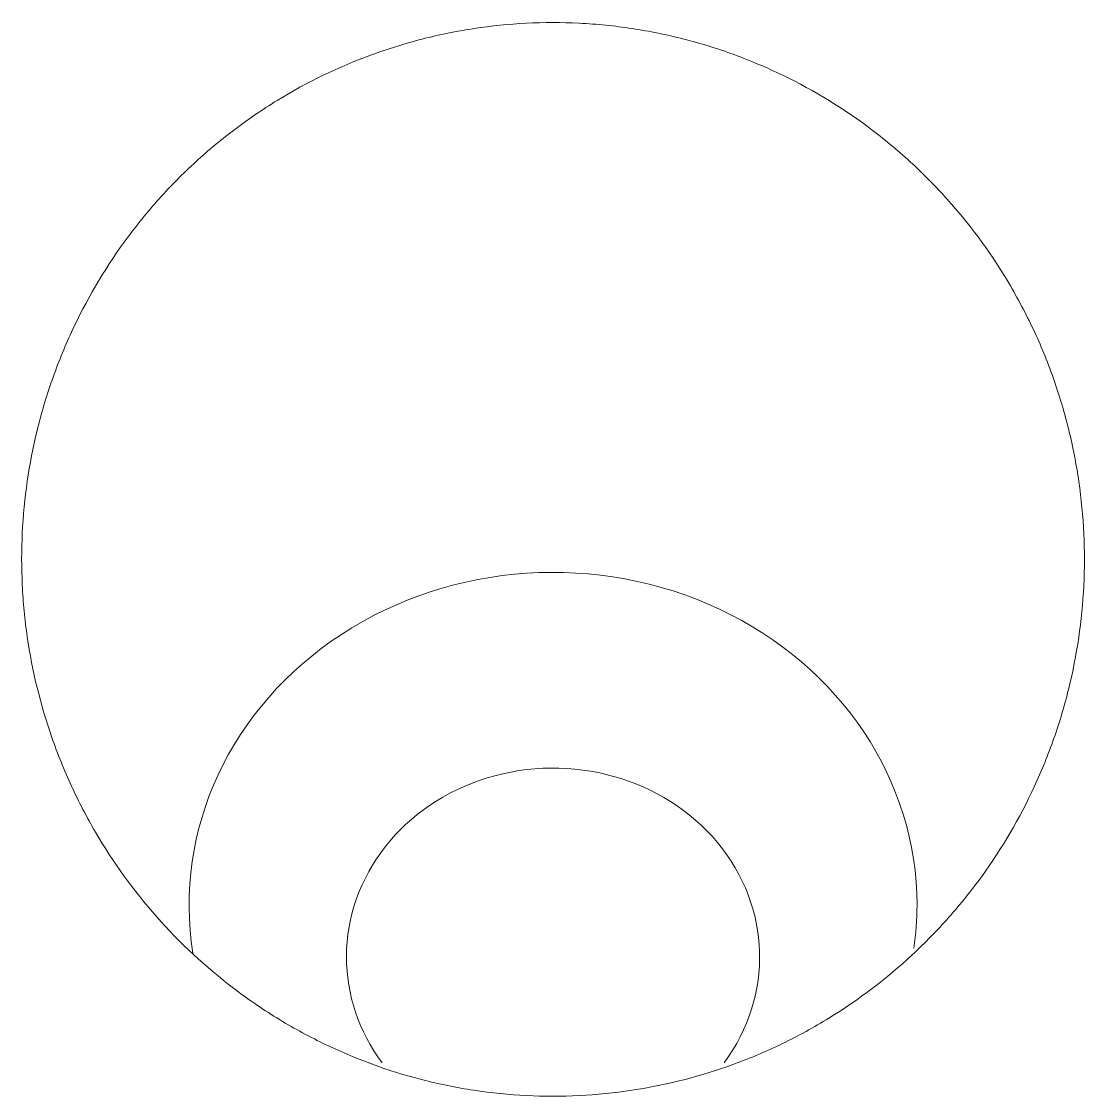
# Model space of a CAD drawing. Header units: inches. Extents: x 3778 to 56227, y -16914 to 35091.
# Drawn here: x 35963.703 to 35965.695, y -13078.965 to -13076.954 of the extents above; entities that cross this region are included whole.
import ezdxf

# ---------------------------------------------------------------- set-up
doc = ezdxf.new("R2010")
doc.units = ezdxf.units.IN
doc.header["$LTSCALE"] = 100
doc.header["$MEASUREMENT"] = 0
doc.layers.add('2-con', color=2, linetype='Continuous')
doc.layers.add('mark-B', color=2, linetype='Continuous', lineweight=20)

# ---------------------------------------------------------------- blocks, each defined once
blk = doc.blocks.new('무풍1way 일반')
at = {"layer": 'mark-B'}
for centre, major_axis, start_param, end_param in [((-426.2529, -463.2908), (0.3867, 0), 2.546164, 6.283185), ((-426.2529, -463.2908), (0.3867, 0), 0, 0.595424), ((-426.2529, -463.3878), (-0.6813, 0), 0, 3.286696), ((-426.2529, -463.3878), (-0.6813, 0), 6.152808, 6.283185)]:
    blk.add_ellipse(centre, major_axis=major_axis, ratio=0.913545, start_param=start_param, end_param=end_param, dxfattribs=at)
blk.add_open_spline([(-427.2463, -463.9851), (-427.2431, -463.9197), (-427.2336, -463.8557), (-427.2105, -463.7616), (-427.2013, -463.7306), (-427.1798, -463.6692), (-427.1674, -463.6387), (-427.1262, -463.5499), (-427.0934, -463.494), (-427.0362, -463.415), (-427.0158, -463.3895), (-426.983, -463.3526), (-426.9718, -463.3405), (-426.9488, -463.317), (-426.9371, -463.3056), (-426.8772, -463.2501), (-426.8253, -463.2106), (-426.7553, -463.1676), (-426.741, -463.1593), (-426.712, -463.1434), (-426.6972, -463.1358), (-426.6526, -463.1142), (-426.6223, -463.1014), (-426.53, -463.0676), (-426.4664, -463.0512), (-426.3676, -463.0362), (-426.3346, -463.0329), (-426.2688, -463.0296), (-426.2031, -463.0297), (-426.1376, -463.0363), (-426.0884, -463.0437), (-426.072, -463.0467), (-426.0395, -463.0533), (-426.0233, -463.057), (-425.9434, -463.0776), (-425.8819, -463.1003), (-425.8078, -463.1362), (-425.7932, -463.1437), (-425.7642, -463.1596), (-425.7498, -463.168), (-425.7076, -463.1939), (-425.6806, -463.2125), (-425.6026, -463.2719), (-425.5547, -463.3163), (-425.4673, -463.4152), (-425.4293, -463.468), (-425.3801, -463.552), (-425.3651, -463.5809), (-425.3446, -463.6253), (-425.338, -463.6404), (-425.3258, -463.6708), (-425.32, -463.686), (-425.2933, -463.7628), (-425.278, -463.8256), (-425.2664, -463.9057), (-425.2644, -463.9218), (-425.2613, -463.9542), (-425.2601, -463.9705), (-425.2578, -464.0195), (-425.2578, -464.0519), (-425.2625, -464.1488), (-425.2717, -464.2127), (-425.2949, -464.3075), (-425.3043, -464.339), (-425.3258, -464.4004), (-425.3379, -464.4304), (-425.3787, -464.5185), (-425.4114, -464.5746), (-425.4693, -464.6545), (-425.4898, -464.68), (-425.5331, -464.7288), (-425.5785, -464.7753), (-425.6285, -464.8173), (-425.6677, -464.8471), (-425.6811, -464.8567), (-425.7084, -464.8754), (-425.7223, -464.8844), (-425.7925, -464.9274), (-425.8514, -464.9559), (-425.9439, -464.9898), (-425.9755, -464.9996), (-426.04, -465.0161), (-426.0724, -465.0227), (-426.17, -465.0375), (-426.2356, -465.0409), (-426.3184, -465.0368), (-426.335, -465.0355), (-426.3681, -465.0322), (-426.4174, -465.026), (-426.4979, -465.0096), (-426.5607, -464.9902), (-426.6071, -464.9732), (-426.6225, -464.9671), (-426.653, -464.9542), (-426.6682, -464.9474), (-426.7425, -464.9114), (-426.7983, -464.8772), (-426.8765, -464.8178), (-426.9017, -464.7967), (-426.9501, -464.7518), (-426.973, -464.7284), (-427.0379, -464.6552), (-427.076, -464.6026), (-427.1173, -464.532), (-427.1253, -464.5176), (-427.1405, -464.4886), (-427.1621, -464.4447), (-427.1924, -464.3696), (-427.2108, -464.3075), (-427.2223, -464.2603), (-427.2258, -464.2444), (-427.232, -464.2124), (-427.2348, -464.1963), (-427.2465, -464.1154), (-427.2495, -464.0504), (-427.2463, -463.9851)], degree=3, knots=[0, 0, 0, 0, 0.03125, 0.03125, 0.046875, 0.046875, 0.0625, 0.0625, 0.09375, 0.09375, 0.109375, 0.109375, 0.117187, 0.117187, 0.125, 0.125, 0.15625, 0.15625, 0.164062, 0.164062, 0.171875, 0.171875, 0.1875, 0.1875, 0.21875, 0.21875, 0.234375, 0.234375, 0.25, 0.265625, 0.265625, 0.273437, 0.273437, 0.28125, 0.28125, 0.3125, 0.3125, 0.320312, 0.320312, 0.328125, 0.328125, 0.34375, 0.34375, 0.375, 0.375, 0.40625, 0.40625, 0.421875, 0.421875, 0.429687, 0.429687, 0.4375, 0.4375, 0.46875, 0.46875, 0.476562, 0.476562, 0.484375, 0.484375, 0.5, 0.5, 0.53125, 0.53125, 0.546875, 0.546875, 0.5625, 0.5625, 0.59375, 0.59375, 0.609375, 0.609375, 0.625, 0.640625, 0.640625, 0.648437, 0.648437, 0.65625, 0.65625, 0.6875, 0.6875, 0.703125, 0.703125, 0.71875, 0.71875, 0.75, 0.75, 0.757812, 0.757812, 0.765625, 0.78125, 0.796875, 0.796875, 0.804687, 0.804687, 0.8125, 0.8125, 0.84375, 0.84375, 0.859375, 0.859375, 0.875, 0.875, 0.90625, 0.90625, 0.914062, 0.914062, 0.921875, 0.9375, 0.953125, 0.953125, 0.960937, 0.960937, 0.96875, 0.96875, 1, 1, 1, 1], dxfattribs=at)
blk = doc.blocks.new('dpdjzjs')
at = {"layer": 'mark-B', "rotation": 180}
blk.add_blockref('무풍1way 일반', (171509.31, 88288.448), dxfattribs=at)

msp = doc.modelspace()

# ---------------------------------------------------------------- block references
at = {"layer": '2-con'}
msp.add_blockref('dpdjzjs', (-135970.8648, -101830.4424), dxfattribs=at)

doc.saveas('drawing.dxf')
